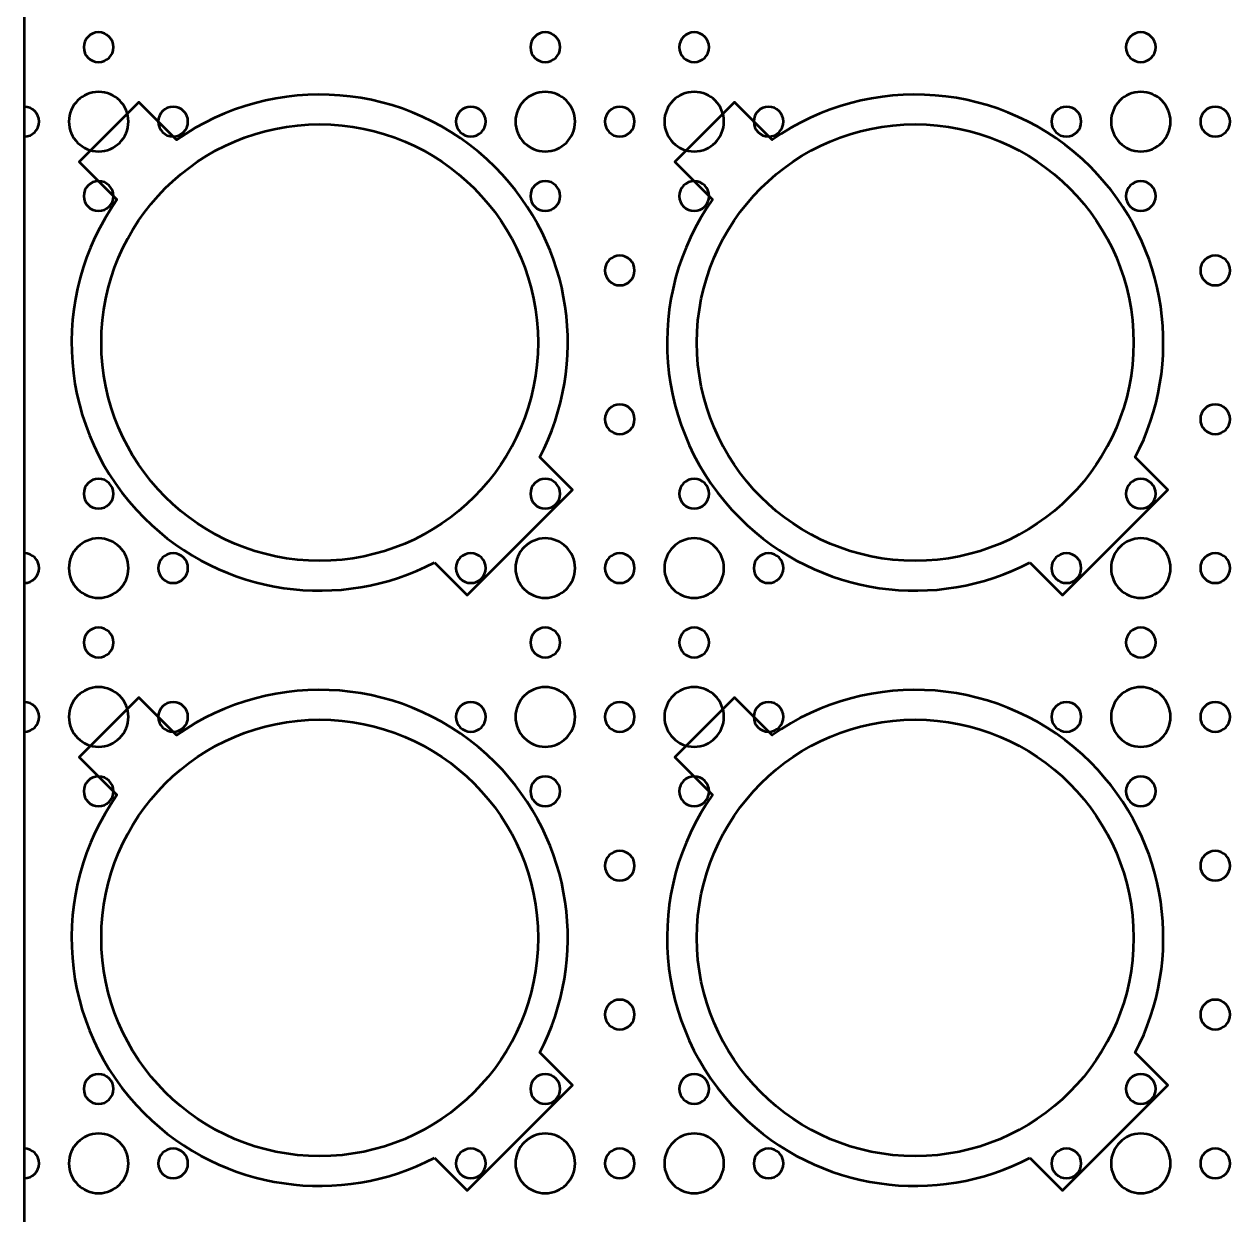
# Model space of a CAD drawing. Header units: centimetres. Extents: x -25 to 25, y -21 to 21.
# Drawn here: x -25 to -12.8, y -2.77 to 9.23 of the extents above; entities that cross this region are included whole.
import ezdxf

# ---------------------------------------------------------------- set-up
doc = ezdxf.new("R2010")
doc.units = ezdxf.units.CM
doc.header["$MEASUREMENT"] = 0
doc.layers.add('Layer 1', color=7, linetype='Continuous')

msp = doc.modelspace()

# ---------------------------------------------------------------- linework, layer by layer
at = {"layer": 'Layer 1', "lineweight": 53}
msp.add_lwpolyline([(-25, -21), (25, -21), (25, 21), (-25, 21), (-25, -21)], close=True, dxfattribs=at)
for centre in [(-22.02284, 6.02285), (-16.02284, 6.02285), (-22.02284, 0.02285), (-16.02284, 0.02285)]:
    msp.add_ellipse(centre, major_axis=(0, 2.2), ratio=1, dxfattribs=at)
for points, knots in [([(-24.4, 9.00002), (-24.4, 9.08286), (-24.33284, 9.15002), (-24.25, 9.15002), (-24.25, 9.15002), (-24.16716, 9.15002), (-24.1, 9.08286), (-24.1, 9.00002), (-24.1, 9.00002), (-24.1, 8.91718), (-24.16716, 8.85002), (-24.25, 8.85002), (-24.25, 8.85002), (-24.33284, 8.85002), (-24.4, 8.91718), (-24.4, 9.00002)], [0, 0, 0, 0, 0.2, 0.2, 0.2, 0.2, 0.4, 0.4, 0.4, 0.4, 0.6, 0.6, 0.6, 0.6, 1, 1, 1, 1]), ([(-19.9, 9.00002), (-19.9, 9.08286), (-19.83284, 9.15002), (-19.75, 9.15002), (-19.75, 9.15002), (-19.66716, 9.15002), (-19.6, 9.08286), (-19.6, 9.00002), (-19.6, 9.00002), (-19.6, 8.91718), (-19.66716, 8.85002), (-19.75, 8.85002), (-19.75, 8.85002), (-19.83284, 8.85002), (-19.9, 8.91718), (-19.9, 9.00002)], [0, 0, 0, 0, 0.2, 0.2, 0.2, 0.2, 0.4, 0.4, 0.4, 0.4, 0.6, 0.6, 0.6, 0.6, 1, 1, 1, 1]), ([(-18.4, 9.00002), (-18.4, 9.08286), (-18.33284, 9.15002), (-18.25, 9.15002), (-18.25, 9.15002), (-18.16716, 9.15002), (-18.1, 9.08286), (-18.1, 9.00002), (-18.1, 9.00002), (-18.1, 8.91718), (-18.16716, 8.85002), (-18.25, 8.85002), (-18.25, 8.85002), (-18.33284, 8.85002), (-18.4, 8.91718), (-18.4, 9.00002)], [0, 0, 0, 0, 0.2, 0.2, 0.2, 0.2, 0.4, 0.4, 0.4, 0.4, 0.6, 0.6, 0.6, 0.6, 1, 1, 1, 1]), ([(-13.9, 9.00002), (-13.9, 9.08286), (-13.83284, 9.15002), (-13.75, 9.15002), (-13.75, 9.15002), (-13.66716, 9.15002), (-13.6, 9.08286), (-13.6, 9.00002), (-13.6, 9.00002), (-13.6, 8.91718), (-13.66716, 8.85002), (-13.75, 8.85002), (-13.75, 8.85002), (-13.83284, 8.85002), (-13.9, 8.91718), (-13.9, 9.00002)], [0, 0, 0, 0, 0.2, 0.2, 0.2, 0.2, 0.4, 0.4, 0.4, 0.4, 0.6, 0.6, 0.6, 0.6, 1, 1, 1, 1]), ([(-24.25, 8.55002), (-24.08431, 8.55002), (-23.95, 8.41571), (-23.95, 8.25002), (-23.95, 8.25002), (-23.95, 8.08433), (-24.08431, 7.95002), (-24.25, 7.95002), (-24.25, 7.95002), (-24.41569, 7.95002), (-24.55, 8.08433), (-24.55, 8.25002), (-24.55, 8.25002), (-24.55, 8.41571), (-24.41569, 8.55002), (-24.25, 8.55002)], [0, 0, 0, 0, 0.2, 0.2, 0.2, 0.2, 0.4, 0.4, 0.4, 0.4, 0.6, 0.6, 0.6, 0.6, 1, 1, 1, 1]), ([(-19.75, 8.55002), (-19.58431, 8.55002), (-19.45, 8.41571), (-19.45, 8.25002), (-19.45, 8.25002), (-19.45, 8.08433), (-19.58431, 7.95002), (-19.75, 7.95002), (-19.75, 7.95002), (-19.91569, 7.95002), (-20.05, 8.08433), (-20.05, 8.25002), (-20.05, 8.25002), (-20.05, 8.41571), (-19.91569, 8.55002), (-19.75, 8.55002)], [0, 0, 0, 0, 0.2, 0.2, 0.2, 0.2, 0.4, 0.4, 0.4, 0.4, 0.6, 0.6, 0.6, 0.6, 1, 1, 1, 1]), ([(-18.25, 8.55002), (-18.08431, 8.55002), (-17.95, 8.41571), (-17.95, 8.25002), (-17.95, 8.25002), (-17.95, 8.08433), (-18.08431, 7.95002), (-18.25, 7.95002), (-18.25, 7.95002), (-18.41569, 7.95002), (-18.55, 8.08433), (-18.55, 8.25002), (-18.55, 8.25002), (-18.55, 8.41571), (-18.41569, 8.55002), (-18.25, 8.55002)], [0, 0, 0, 0, 0.2, 0.2, 0.2, 0.2, 0.4, 0.4, 0.4, 0.4, 0.6, 0.6, 0.6, 0.6, 1, 1, 1, 1]), ([(-13.75, 8.55002), (-13.58431, 8.55002), (-13.45, 8.41571), (-13.45, 8.25002), (-13.45, 8.25002), (-13.45, 8.08433), (-13.58431, 7.95002), (-13.75, 7.95002), (-13.75, 7.95002), (-13.91569, 7.95002), (-14.05, 8.08433), (-14.05, 8.25002), (-14.05, 8.25002), (-14.05, 8.41571), (-13.91569, 8.55002), (-13.75, 8.55002)], [0, 0, 0, 0, 0.2, 0.2, 0.2, 0.2, 0.4, 0.4, 0.4, 0.4, 0.6, 0.6, 0.6, 0.6, 1, 1, 1, 1]), ([(-25, 8.40002), (-24.91716, 8.40002), (-24.85, 8.33286), (-24.85, 8.25002), (-24.85, 8.25002), (-24.85, 8.16718), (-24.91716, 8.10002), (-25, 8.10002), (-25, 8.10002), (-25, 8.10002), (-25, 8.40002), (-25, 8.40002)], [0, 0, 0, 0, 0.25, 0.25, 0.25, 0.25, 0.5, 0.5, 0.5, 0.5, 1, 1, 1, 1]), ([(-23.5, 8.40002), (-23.41716, 8.40002), (-23.35, 8.33286), (-23.35, 8.25002), (-23.35, 8.25002), (-23.35, 8.16718), (-23.41716, 8.10002), (-23.5, 8.10002), (-23.5, 8.10002), (-23.58284, 8.10002), (-23.65, 8.16718), (-23.65, 8.25002), (-23.65, 8.25002), (-23.65, 8.33286), (-23.58284, 8.40002), (-23.5, 8.40002)], [0, 0, 0, 0, 0.2, 0.2, 0.2, 0.2, 0.4, 0.4, 0.4, 0.4, 0.6, 0.6, 0.6, 0.6, 1, 1, 1, 1]), ([(-20.5, 8.40002), (-20.41716, 8.40002), (-20.35, 8.33286), (-20.35, 8.25002), (-20.35, 8.25002), (-20.35, 8.16718), (-20.41716, 8.10002), (-20.5, 8.10002), (-20.5, 8.10002), (-20.58284, 8.10002), (-20.65, 8.16718), (-20.65, 8.25002), (-20.65, 8.25002), (-20.65, 8.33286), (-20.58284, 8.40002), (-20.5, 8.40002)], [0, 0, 0, 0, 0.2, 0.2, 0.2, 0.2, 0.4, 0.4, 0.4, 0.4, 0.6, 0.6, 0.6, 0.6, 1, 1, 1, 1]), ([(-19, 8.40002), (-18.91716, 8.40002), (-18.85, 8.33286), (-18.85, 8.25002), (-18.85, 8.25002), (-18.85, 8.16718), (-18.91716, 8.10002), (-19, 8.10002), (-19, 8.10002), (-19.08284, 8.10002), (-19.15, 8.16718), (-19.15, 8.25002), (-19.15, 8.25002), (-19.15, 8.33286), (-19.08284, 8.40002), (-19, 8.40002)], [0, 0, 0, 0, 0.2, 0.2, 0.2, 0.2, 0.4, 0.4, 0.4, 0.4, 0.6, 0.6, 0.6, 0.6, 1, 1, 1, 1]), ([(-17.5, 8.40002), (-17.41716, 8.40002), (-17.35, 8.33286), (-17.35, 8.25002), (-17.35, 8.25002), (-17.35, 8.16718), (-17.41716, 8.10002), (-17.5, 8.10002), (-17.5, 8.10002), (-17.58284, 8.10002), (-17.65, 8.16718), (-17.65, 8.25002), (-17.65, 8.25002), (-17.65, 8.33286), (-17.58284, 8.40002), (-17.5, 8.40002)], [0, 0, 0, 0, 0.2, 0.2, 0.2, 0.2, 0.4, 0.4, 0.4, 0.4, 0.6, 0.6, 0.6, 0.6, 1, 1, 1, 1]), ([(-14.5, 8.40002), (-14.41716, 8.40002), (-14.35, 8.33286), (-14.35, 8.25002), (-14.35, 8.25002), (-14.35, 8.16718), (-14.41716, 8.10002), (-14.5, 8.10002), (-14.5, 8.10002), (-14.58284, 8.10002), (-14.65, 8.16718), (-14.65, 8.25002), (-14.65, 8.25002), (-14.65, 8.33286), (-14.58284, 8.40002), (-14.5, 8.40002)], [0, 0, 0, 0, 0.2, 0.2, 0.2, 0.2, 0.4, 0.4, 0.4, 0.4, 0.6, 0.6, 0.6, 0.6, 1, 1, 1, 1]), ([(-13, 8.40002), (-12.91716, 8.40002), (-12.85, 8.33286), (-12.85, 8.25002), (-12.85, 8.25002), (-12.85, 8.16718), (-12.91716, 8.10002), (-13, 8.10002), (-13, 8.10002), (-13.08284, 8.10002), (-13.15, 8.16718), (-13.15, 8.25002), (-13.15, 8.25002), (-13.15, 8.33286), (-13.08284, 8.40002), (-13, 8.40002)], [0, 0, 0, 0, 0.2, 0.2, 0.2, 0.2, 0.4, 0.4, 0.4, 0.4, 0.6, 0.6, 0.6, 0.6, 1, 1, 1, 1]), ([(-24.4, 7.50002), (-24.4, 7.58286), (-24.33284, 7.65002), (-24.25, 7.65002), (-24.25, 7.65002), (-24.16716, 7.65002), (-24.1, 7.58286), (-24.1, 7.50002), (-24.1, 7.50002), (-24.1, 7.41718), (-24.16716, 7.35002), (-24.25, 7.35002), (-24.25, 7.35002), (-24.33284, 7.35002), (-24.4, 7.41718), (-24.4, 7.50002)], [0, 0, 0, 0, 0.2, 0.2, 0.2, 0.2, 0.4, 0.4, 0.4, 0.4, 0.6, 0.6, 0.6, 0.6, 1, 1, 1, 1]), ([(-19.9, 7.50002), (-19.9, 7.58286), (-19.83284, 7.65002), (-19.75, 7.65002), (-19.75, 7.65002), (-19.66716, 7.65002), (-19.6, 7.58286), (-19.6, 7.50002), (-19.6, 7.50002), (-19.6, 7.41718), (-19.66716, 7.35002), (-19.75, 7.35002), (-19.75, 7.35002), (-19.83284, 7.35002), (-19.9, 7.41718), (-19.9, 7.50002)], [0, 0, 0, 0, 0.2, 0.2, 0.2, 0.2, 0.4, 0.4, 0.4, 0.4, 0.6, 0.6, 0.6, 0.6, 1, 1, 1, 1]), ([(-18.4, 7.50002), (-18.4, 7.58286), (-18.33284, 7.65002), (-18.25, 7.65002), (-18.25, 7.65002), (-18.16716, 7.65002), (-18.1, 7.58286), (-18.1, 7.50002), (-18.1, 7.50002), (-18.1, 7.41718), (-18.16716, 7.35002), (-18.25, 7.35002), (-18.25, 7.35002), (-18.33284, 7.35002), (-18.4, 7.41718), (-18.4, 7.50002)], [0, 0, 0, 0, 0.2, 0.2, 0.2, 0.2, 0.4, 0.4, 0.4, 0.4, 0.6, 0.6, 0.6, 0.6, 1, 1, 1, 1]), ([(-13.9, 7.50002), (-13.9, 7.58286), (-13.83284, 7.65002), (-13.75, 7.65002), (-13.75, 7.65002), (-13.66716, 7.65002), (-13.6, 7.58286), (-13.6, 7.50002), (-13.6, 7.50002), (-13.6, 7.41718), (-13.66716, 7.35002), (-13.75, 7.35002), (-13.75, 7.35002), (-13.83284, 7.35002), (-13.9, 7.41718), (-13.9, 7.50002)], [0, 0, 0, 0, 0.2, 0.2, 0.2, 0.2, 0.4, 0.4, 0.4, 0.4, 0.6, 0.6, 0.6, 0.6, 1, 1, 1, 1]), ([(-19, 6.90002), (-18.91716, 6.90002), (-18.85, 6.83286), (-18.85, 6.75002), (-18.85, 6.75002), (-18.85, 6.66718), (-18.91716, 6.60002), (-19, 6.60002), (-19, 6.60002), (-19.08284, 6.60002), (-19.15, 6.66718), (-19.15, 6.75002), (-19.15, 6.75002), (-19.15, 6.83286), (-19.08284, 6.90002), (-19, 6.90002)], [0, 0, 0, 0, 0.2, 0.2, 0.2, 0.2, 0.4, 0.4, 0.4, 0.4, 0.6, 0.6, 0.6, 0.6, 1, 1, 1, 1]), ([(-13, 6.90002), (-12.91716, 6.90002), (-12.85, 6.83286), (-12.85, 6.75002), (-12.85, 6.75002), (-12.85, 6.66718), (-12.91716, 6.60002), (-13, 6.60002), (-13, 6.60002), (-13.08284, 6.60002), (-13.15, 6.66718), (-13.15, 6.75002), (-13.15, 6.75002), (-13.15, 6.83286), (-13.08284, 6.90002), (-13, 6.90002)], [0, 0, 0, 0, 0.2, 0.2, 0.2, 0.2, 0.4, 0.4, 0.4, 0.4, 0.6, 0.6, 0.6, 0.6, 1, 1, 1, 1]), ([(-19, 5.40002), (-18.91716, 5.40002), (-18.85, 5.33286), (-18.85, 5.25002), (-18.85, 5.25002), (-18.85, 5.16718), (-18.91716, 5.10002), (-19, 5.10002), (-19, 5.10002), (-19.08284, 5.10002), (-19.15, 5.16718), (-19.15, 5.25002), (-19.15, 5.25002), (-19.15, 5.33286), (-19.08284, 5.40002), (-19, 5.40002)], [0, 0, 0, 0, 0.2, 0.2, 0.2, 0.2, 0.4, 0.4, 0.4, 0.4, 0.6, 0.6, 0.6, 0.6, 1, 1, 1, 1]), ([(-13, 5.40002), (-12.91716, 5.40002), (-12.85, 5.33286), (-12.85, 5.25002), (-12.85, 5.25002), (-12.85, 5.16718), (-12.91716, 5.10002), (-13, 5.10002), (-13, 5.10002), (-13.08284, 5.10002), (-13.15, 5.16718), (-13.15, 5.25002), (-13.15, 5.25002), (-13.15, 5.33286), (-13.08284, 5.40002), (-13, 5.40002)], [0, 0, 0, 0, 0.2, 0.2, 0.2, 0.2, 0.4, 0.4, 0.4, 0.4, 0.6, 0.6, 0.6, 0.6, 1, 1, 1, 1]), ([(-24.4, 4.50002), (-24.4, 4.58286), (-24.33284, 4.65002), (-24.25, 4.65002), (-24.25, 4.65002), (-24.16716, 4.65002), (-24.1, 4.58286), (-24.1, 4.50002), (-24.1, 4.50002), (-24.1, 4.41718), (-24.16716, 4.35002), (-24.25, 4.35002), (-24.25, 4.35002), (-24.33284, 4.35002), (-24.4, 4.41718), (-24.4, 4.50002)], [0, 0, 0, 0, 0.2, 0.2, 0.2, 0.2, 0.4, 0.4, 0.4, 0.4, 0.6, 0.6, 0.6, 0.6, 1, 1, 1, 1]), ([(-19.9, 4.50002), (-19.9, 4.58286), (-19.83284, 4.65002), (-19.75, 4.65002), (-19.75, 4.65002), (-19.66716, 4.65002), (-19.6, 4.58286), (-19.6, 4.50002), (-19.6, 4.50002), (-19.6, 4.41718), (-19.66716, 4.35002), (-19.75, 4.35002), (-19.75, 4.35002), (-19.83284, 4.35002), (-19.9, 4.41718), (-19.9, 4.50002)], [0, 0, 0, 0, 0.2, 0.2, 0.2, 0.2, 0.4, 0.4, 0.4, 0.4, 0.6, 0.6, 0.6, 0.6, 1, 1, 1, 1]), ([(-18.4, 4.50002), (-18.4, 4.58286), (-18.33284, 4.65002), (-18.25, 4.65002), (-18.25, 4.65002), (-18.16716, 4.65002), (-18.1, 4.58286), (-18.1, 4.50002), (-18.1, 4.50002), (-18.1, 4.41718), (-18.16716, 4.35002), (-18.25, 4.35002), (-18.25, 4.35002), (-18.33284, 4.35002), (-18.4, 4.41718), (-18.4, 4.50002)], [0, 0, 0, 0, 0.2, 0.2, 0.2, 0.2, 0.4, 0.4, 0.4, 0.4, 0.6, 0.6, 0.6, 0.6, 1, 1, 1, 1]), ([(-13.9, 4.50002), (-13.9, 4.58286), (-13.83284, 4.65002), (-13.75, 4.65002), (-13.75, 4.65002), (-13.66716, 4.65002), (-13.6, 4.58286), (-13.6, 4.50002), (-13.6, 4.50002), (-13.6, 4.41718), (-13.66716, 4.35002), (-13.75, 4.35002), (-13.75, 4.35002), (-13.83284, 4.35002), (-13.9, 4.41718), (-13.9, 4.50002)], [0, 0, 0, 0, 0.2, 0.2, 0.2, 0.2, 0.4, 0.4, 0.4, 0.4, 0.6, 0.6, 0.6, 0.6, 1, 1, 1, 1]), ([(-24.25, 4.05002), (-24.08431, 4.05002), (-23.95, 3.91571), (-23.95, 3.75002), (-23.95, 3.75002), (-23.95, 3.58433), (-24.08431, 3.45002), (-24.25, 3.45002), (-24.25, 3.45002), (-24.41569, 3.45002), (-24.55, 3.58433), (-24.55, 3.75002), (-24.55, 3.75002), (-24.55, 3.91571), (-24.41569, 4.05002), (-24.25, 4.05002)], [0, 0, 0, 0, 0.2, 0.2, 0.2, 0.2, 0.4, 0.4, 0.4, 0.4, 0.6, 0.6, 0.6, 0.6, 1, 1, 1, 1]), ([(-19.75, 4.05002), (-19.58431, 4.05002), (-19.45, 3.91571), (-19.45, 3.75002), (-19.45, 3.75002), (-19.45, 3.58433), (-19.58431, 3.45002), (-19.75, 3.45002), (-19.75, 3.45002), (-19.91569, 3.45002), (-20.05, 3.58433), (-20.05, 3.75002), (-20.05, 3.75002), (-20.05, 3.91571), (-19.91569, 4.05002), (-19.75, 4.05002)], [0, 0, 0, 0, 0.2, 0.2, 0.2, 0.2, 0.4, 0.4, 0.4, 0.4, 0.6, 0.6, 0.6, 0.6, 1, 1, 1, 1]), ([(-18.25, 4.05002), (-18.08431, 4.05002), (-17.95, 3.91571), (-17.95, 3.75002), (-17.95, 3.75002), (-17.95, 3.58433), (-18.08431, 3.45002), (-18.25, 3.45002), (-18.25, 3.45002), (-18.41569, 3.45002), (-18.55, 3.58433), (-18.55, 3.75002), (-18.55, 3.75002), (-18.55, 3.91571), (-18.41569, 4.05002), (-18.25, 4.05002)], [0, 0, 0, 0, 0.2, 0.2, 0.2, 0.2, 0.4, 0.4, 0.4, 0.4, 0.6, 0.6, 0.6, 0.6, 1, 1, 1, 1]), ([(-13.75, 4.05002), (-13.58431, 4.05002), (-13.45, 3.91571), (-13.45, 3.75002), (-13.45, 3.75002), (-13.45, 3.58433), (-13.58431, 3.45002), (-13.75, 3.45002), (-13.75, 3.45002), (-13.91569, 3.45002), (-14.05, 3.58433), (-14.05, 3.75002), (-14.05, 3.75002), (-14.05, 3.91571), (-13.91569, 4.05002), (-13.75, 4.05002)], [0, 0, 0, 0, 0.2, 0.2, 0.2, 0.2, 0.4, 0.4, 0.4, 0.4, 0.6, 0.6, 0.6, 0.6, 1, 1, 1, 1]), ([(-25, 3.90002), (-24.91716, 3.90002), (-24.85, 3.83286), (-24.85, 3.75002), (-24.85, 3.75002), (-24.85, 3.66718), (-24.91716, 3.60002), (-25, 3.60002), (-25, 3.60002), (-25, 3.60002), (-25, 3.90002), (-25, 3.90002)], [0, 0, 0, 0, 0.25, 0.25, 0.25, 0.25, 0.5, 0.5, 0.5, 0.5, 1, 1, 1, 1]), ([(-23.5, 3.90002), (-23.41716, 3.90002), (-23.35, 3.83286), (-23.35, 3.75002), (-23.35, 3.75002), (-23.35, 3.66718), (-23.41716, 3.60002), (-23.5, 3.60002), (-23.5, 3.60002), (-23.58284, 3.60002), (-23.65, 3.66718), (-23.65, 3.75002), (-23.65, 3.75002), (-23.65, 3.83286), (-23.58284, 3.90002), (-23.5, 3.90002)], [0, 0, 0, 0, 0.2, 0.2, 0.2, 0.2, 0.4, 0.4, 0.4, 0.4, 0.6, 0.6, 0.6, 0.6, 1, 1, 1, 1]), ([(-20.5, 3.90002), (-20.41716, 3.90002), (-20.35, 3.83286), (-20.35, 3.75002), (-20.35, 3.75002), (-20.35, 3.66718), (-20.41716, 3.60002), (-20.5, 3.60002), (-20.5, 3.60002), (-20.58284, 3.60002), (-20.65, 3.66718), (-20.65, 3.75002), (-20.65, 3.75002), (-20.65, 3.83286), (-20.58284, 3.90002), (-20.5, 3.90002)], [0, 0, 0, 0, 0.2, 0.2, 0.2, 0.2, 0.4, 0.4, 0.4, 0.4, 0.6, 0.6, 0.6, 0.6, 1, 1, 1, 1]), ([(-19, 3.90002), (-18.91716, 3.90002), (-18.85, 3.83286), (-18.85, 3.75002), (-18.85, 3.75002), (-18.85, 3.66718), (-18.91716, 3.60002), (-19, 3.60002), (-19, 3.60002), (-19.08284, 3.60002), (-19.15, 3.66718), (-19.15, 3.75002), (-19.15, 3.75002), (-19.15, 3.83286), (-19.08284, 3.90002), (-19, 3.90002)], [0, 0, 0, 0, 0.2, 0.2, 0.2, 0.2, 0.4, 0.4, 0.4, 0.4, 0.6, 0.6, 0.6, 0.6, 1, 1, 1, 1]), ([(-17.5, 3.90002), (-17.41716, 3.90002), (-17.35, 3.83286), (-17.35, 3.75002), (-17.35, 3.75002), (-17.35, 3.66718), (-17.41716, 3.60002), (-17.5, 3.60002), (-17.5, 3.60002), (-17.58284, 3.60002), (-17.65, 3.66718), (-17.65, 3.75002), (-17.65, 3.75002), (-17.65, 3.83286), (-17.58284, 3.90002), (-17.5, 3.90002)], [0, 0, 0, 0, 0.2, 0.2, 0.2, 0.2, 0.4, 0.4, 0.4, 0.4, 0.6, 0.6, 0.6, 0.6, 1, 1, 1, 1]), ([(-14.5, 3.90002), (-14.41716, 3.90002), (-14.35, 3.83286), (-14.35, 3.75002), (-14.35, 3.75002), (-14.35, 3.66718), (-14.41716, 3.60002), (-14.5, 3.60002), (-14.5, 3.60002), (-14.58284, 3.60002), (-14.65, 3.66718), (-14.65, 3.75002), (-14.65, 3.75002), (-14.65, 3.83286), (-14.58284, 3.90002), (-14.5, 3.90002)], [0, 0, 0, 0, 0.2, 0.2, 0.2, 0.2, 0.4, 0.4, 0.4, 0.4, 0.6, 0.6, 0.6, 0.6, 1, 1, 1, 1]), ([(-13, 3.90002), (-12.91716, 3.90002), (-12.85, 3.83286), (-12.85, 3.75002), (-12.85, 3.75002), (-12.85, 3.66718), (-12.91716, 3.60002), (-13, 3.60002), (-13, 3.60002), (-13.08284, 3.60002), (-13.15, 3.66718), (-13.15, 3.75002), (-13.15, 3.75002), (-13.15, 3.83286), (-13.08284, 3.90002), (-13, 3.90002)], [0, 0, 0, 0, 0.2, 0.2, 0.2, 0.2, 0.4, 0.4, 0.4, 0.4, 0.6, 0.6, 0.6, 0.6, 1, 1, 1, 1]), ([(-24.4, 3.00002), (-24.4, 3.08286), (-24.33284, 3.15002), (-24.25, 3.15002), (-24.25, 3.15002), (-24.16716, 3.15002), (-24.1, 3.08286), (-24.1, 3.00002), (-24.1, 3.00002), (-24.1, 2.91718), (-24.16716, 2.85002), (-24.25, 2.85002), (-24.25, 2.85002), (-24.33284, 2.85002), (-24.4, 2.91718), (-24.4, 3.00002)], [0, 0, 0, 0, 0.2, 0.2, 0.2, 0.2, 0.4, 0.4, 0.4, 0.4, 0.6, 0.6, 0.6, 0.6, 1, 1, 1, 1]), ([(-19.9, 3.00002), (-19.9, 3.08286), (-19.83284, 3.15002), (-19.75, 3.15002), (-19.75, 3.15002), (-19.66716, 3.15002), (-19.6, 3.08286), (-19.6, 3.00002), (-19.6, 3.00002), (-19.6, 2.91718), (-19.66716, 2.85002), (-19.75, 2.85002), (-19.75, 2.85002), (-19.83284, 2.85002), (-19.9, 2.91718), (-19.9, 3.00002)], [0, 0, 0, 0, 0.2, 0.2, 0.2, 0.2, 0.4, 0.4, 0.4, 0.4, 0.6, 0.6, 0.6, 0.6, 1, 1, 1, 1]), ([(-18.4, 3.00002), (-18.4, 3.08286), (-18.33284, 3.15002), (-18.25, 3.15002), (-18.25, 3.15002), (-18.16716, 3.15002), (-18.1, 3.08286), (-18.1, 3.00002), (-18.1, 3.00002), (-18.1, 2.91718), (-18.16716, 2.85002), (-18.25, 2.85002), (-18.25, 2.85002), (-18.33284, 2.85002), (-18.4, 2.91718), (-18.4, 3.00002)], [0, 0, 0, 0, 0.2, 0.2, 0.2, 0.2, 0.4, 0.4, 0.4, 0.4, 0.6, 0.6, 0.6, 0.6, 1, 1, 1, 1]), ([(-13.9, 3.00002), (-13.9, 3.08286), (-13.83284, 3.15002), (-13.75, 3.15002), (-13.75, 3.15002), (-13.66716, 3.15002), (-13.6, 3.08286), (-13.6, 3.00002), (-13.6, 3.00002), (-13.6, 2.91718), (-13.66716, 2.85002), (-13.75, 2.85002), (-13.75, 2.85002), (-13.83284, 2.85002), (-13.9, 2.91718), (-13.9, 3.00002)], [0, 0, 0, 0, 0.2, 0.2, 0.2, 0.2, 0.4, 0.4, 0.4, 0.4, 0.6, 0.6, 0.6, 0.6, 1, 1, 1, 1]), ([(-24.25, 2.55002), (-24.08431, 2.55002), (-23.95, 2.41571), (-23.95, 2.25002), (-23.95, 2.25002), (-23.95, 2.08433), (-24.08431, 1.95002), (-24.25, 1.95002), (-24.25, 1.95002), (-24.41569, 1.95002), (-24.55, 2.08433), (-24.55, 2.25002), (-24.55, 2.25002), (-24.55, 2.41571), (-24.41569, 2.55002), (-24.25, 2.55002)], [0, 0, 0, 0, 0.2, 0.2, 0.2, 0.2, 0.4, 0.4, 0.4, 0.4, 0.6, 0.6, 0.6, 0.6, 1, 1, 1, 1]), ([(-19.75, 2.55002), (-19.58431, 2.55002), (-19.45, 2.41571), (-19.45, 2.25002), (-19.45, 2.25002), (-19.45, 2.08433), (-19.58431, 1.95002), (-19.75, 1.95002), (-19.75, 1.95002), (-19.91569, 1.95002), (-20.05, 2.08433), (-20.05, 2.25002), (-20.05, 2.25002), (-20.05, 2.41571), (-19.91569, 2.55002), (-19.75, 2.55002)], [0, 0, 0, 0, 0.2, 0.2, 0.2, 0.2, 0.4, 0.4, 0.4, 0.4, 0.6, 0.6, 0.6, 0.6, 1, 1, 1, 1]), ([(-18.25, 2.55002), (-18.08431, 2.55002), (-17.95, 2.41571), (-17.95, 2.25002), (-17.95, 2.25002), (-17.95, 2.08433), (-18.08431, 1.95002), (-18.25, 1.95002), (-18.25, 1.95002), (-18.41569, 1.95002), (-18.55, 2.08433), (-18.55, 2.25002), (-18.55, 2.25002), (-18.55, 2.41571), (-18.41569, 2.55002), (-18.25, 2.55002)], [0, 0, 0, 0, 0.2, 0.2, 0.2, 0.2, 0.4, 0.4, 0.4, 0.4, 0.6, 0.6, 0.6, 0.6, 1, 1, 1, 1]), ([(-13.75, 2.55002), (-13.58431, 2.55002), (-13.45, 2.41571), (-13.45, 2.25002), (-13.45, 2.25002), (-13.45, 2.08433), (-13.58431, 1.95002), (-13.75, 1.95002), (-13.75, 1.95002), (-13.91569, 1.95002), (-14.05, 2.08433), (-14.05, 2.25002), (-14.05, 2.25002), (-14.05, 2.41571), (-13.91569, 2.55002), (-13.75, 2.55002)], [0, 0, 0, 0, 0.2, 0.2, 0.2, 0.2, 0.4, 0.4, 0.4, 0.4, 0.6, 0.6, 0.6, 0.6, 1, 1, 1, 1]), ([(-25, 2.40002), (-24.91716, 2.40002), (-24.85, 2.33286), (-24.85, 2.25002), (-24.85, 2.25002), (-24.85, 2.16718), (-24.91716, 2.10002), (-25, 2.10002), (-25, 2.10002), (-25, 2.10002), (-25, 2.40002), (-25, 2.40002)], [0, 0, 0, 0, 0.25, 0.25, 0.25, 0.25, 0.5, 0.5, 0.5, 0.5, 1, 1, 1, 1]), ([(-23.5, 2.40002), (-23.41716, 2.40002), (-23.35, 2.33286), (-23.35, 2.25002), (-23.35, 2.25002), (-23.35, 2.16718), (-23.41716, 2.10002), (-23.5, 2.10002), (-23.5, 2.10002), (-23.58284, 2.10002), (-23.65, 2.16718), (-23.65, 2.25002), (-23.65, 2.25002), (-23.65, 2.33286), (-23.58284, 2.40002), (-23.5, 2.40002)], [0, 0, 0, 0, 0.2, 0.2, 0.2, 0.2, 0.4, 0.4, 0.4, 0.4, 0.6, 0.6, 0.6, 0.6, 1, 1, 1, 1]), ([(-20.5, 2.40002), (-20.41716, 2.40002), (-20.35, 2.33286), (-20.35, 2.25002), (-20.35, 2.25002), (-20.35, 2.16718), (-20.41716, 2.10002), (-20.5, 2.10002), (-20.5, 2.10002), (-20.58284, 2.10002), (-20.65, 2.16718), (-20.65, 2.25002), (-20.65, 2.25002), (-20.65, 2.33286), (-20.58284, 2.40002), (-20.5, 2.40002)], [0, 0, 0, 0, 0.2, 0.2, 0.2, 0.2, 0.4, 0.4, 0.4, 0.4, 0.6, 0.6, 0.6, 0.6, 1, 1, 1, 1]), ([(-19, 2.40002), (-18.91716, 2.40002), (-18.85, 2.33286), (-18.85, 2.25002), (-18.85, 2.25002), (-18.85, 2.16718), (-18.91716, 2.10002), (-19, 2.10002), (-19, 2.10002), (-19.08284, 2.10002), (-19.15, 2.16718), (-19.15, 2.25002), (-19.15, 2.25002), (-19.15, 2.33286), (-19.08284, 2.40002), (-19, 2.40002)], [0, 0, 0, 0, 0.2, 0.2, 0.2, 0.2, 0.4, 0.4, 0.4, 0.4, 0.6, 0.6, 0.6, 0.6, 1, 1, 1, 1]), ([(-17.5, 2.40002), (-17.41716, 2.40002), (-17.35, 2.33286), (-17.35, 2.25002), (-17.35, 2.25002), (-17.35, 2.16718), (-17.41716, 2.10002), (-17.5, 2.10002), (-17.5, 2.10002), (-17.58284, 2.10002), (-17.65, 2.16718), (-17.65, 2.25002), (-17.65, 2.25002), (-17.65, 2.33286), (-17.58284, 2.40002), (-17.5, 2.40002)], [0, 0, 0, 0, 0.2, 0.2, 0.2, 0.2, 0.4, 0.4, 0.4, 0.4, 0.6, 0.6, 0.6, 0.6, 1, 1, 1, 1]), ([(-14.5, 2.40002), (-14.41716, 2.40002), (-14.35, 2.33286), (-14.35, 2.25002), (-14.35, 2.25002), (-14.35, 2.16718), (-14.41716, 2.10002), (-14.5, 2.10002), (-14.5, 2.10002), (-14.58284, 2.10002), (-14.65, 2.16718), (-14.65, 2.25002), (-14.65, 2.25002), (-14.65, 2.33286), (-14.58284, 2.40002), (-14.5, 2.40002)], [0, 0, 0, 0, 0.2, 0.2, 0.2, 0.2, 0.4, 0.4, 0.4, 0.4, 0.6, 0.6, 0.6, 0.6, 1, 1, 1, 1]), ([(-13, 2.40002), (-12.91716, 2.40002), (-12.85, 2.33286), (-12.85, 2.25002), (-12.85, 2.25002), (-12.85, 2.16718), (-12.91716, 2.10002), (-13, 2.10002), (-13, 2.10002), (-13.08284, 2.10002), (-13.15, 2.16718), (-13.15, 2.25002), (-13.15, 2.25002), (-13.15, 2.33286), (-13.08284, 2.40002), (-13, 2.40002)], [0, 0, 0, 0, 0.2, 0.2, 0.2, 0.2, 0.4, 0.4, 0.4, 0.4, 0.6, 0.6, 0.6, 0.6, 1, 1, 1, 1]), ([(-24.4, 1.50002), (-24.4, 1.58286), (-24.33284, 1.65002), (-24.25, 1.65002), (-24.25, 1.65002), (-24.16716, 1.65002), (-24.1, 1.58286), (-24.1, 1.50002), (-24.1, 1.50002), (-24.1, 1.41718), (-24.16716, 1.35002), (-24.25, 1.35002), (-24.25, 1.35002), (-24.33284, 1.35002), (-24.4, 1.41718), (-24.4, 1.50002)], [0, 0, 0, 0, 0.2, 0.2, 0.2, 0.2, 0.4, 0.4, 0.4, 0.4, 0.6, 0.6, 0.6, 0.6, 1, 1, 1, 1]), ([(-19.9, 1.50002), (-19.9, 1.58286), (-19.83284, 1.65002), (-19.75, 1.65002), (-19.75, 1.65002), (-19.66716, 1.65002), (-19.6, 1.58286), (-19.6, 1.50002), (-19.6, 1.50002), (-19.6, 1.41718), (-19.66716, 1.35002), (-19.75, 1.35002), (-19.75, 1.35002), (-19.83284, 1.35002), (-19.9, 1.41718), (-19.9, 1.50002)], [0, 0, 0, 0, 0.2, 0.2, 0.2, 0.2, 0.4, 0.4, 0.4, 0.4, 0.6, 0.6, 0.6, 0.6, 1, 1, 1, 1]), ([(-18.4, 1.50002), (-18.4, 1.58286), (-18.33284, 1.65002), (-18.25, 1.65002), (-18.25, 1.65002), (-18.16716, 1.65002), (-18.1, 1.58286), (-18.1, 1.50002), (-18.1, 1.50002), (-18.1, 1.41718), (-18.16716, 1.35002), (-18.25, 1.35002), (-18.25, 1.35002), (-18.33284, 1.35002), (-18.4, 1.41718), (-18.4, 1.50002)], [0, 0, 0, 0, 0.2, 0.2, 0.2, 0.2, 0.4, 0.4, 0.4, 0.4, 0.6, 0.6, 0.6, 0.6, 1, 1, 1, 1]), ([(-13.9, 1.50002), (-13.9, 1.58286), (-13.83284, 1.65002), (-13.75, 1.65002), (-13.75, 1.65002), (-13.66716, 1.65002), (-13.6, 1.58286), (-13.6, 1.50002), (-13.6, 1.50002), (-13.6, 1.41718), (-13.66716, 1.35002), (-13.75, 1.35002), (-13.75, 1.35002), (-13.83284, 1.35002), (-13.9, 1.41718), (-13.9, 1.50002)], [0, 0, 0, 0, 0.2, 0.2, 0.2, 0.2, 0.4, 0.4, 0.4, 0.4, 0.6, 0.6, 0.6, 0.6, 1, 1, 1, 1]), ([(-19, 0.90002), (-18.91716, 0.90002), (-18.85, 0.83286), (-18.85, 0.75002), (-18.85, 0.75002), (-18.85, 0.66718), (-18.91716, 0.60002), (-19, 0.60002), (-19, 0.60002), (-19.08284, 0.60002), (-19.15, 0.66718), (-19.15, 0.75002), (-19.15, 0.75002), (-19.15, 0.83286), (-19.08284, 0.90002), (-19, 0.90002)], [0, 0, 0, 0, 0.2, 0.2, 0.2, 0.2, 0.4, 0.4, 0.4, 0.4, 0.6, 0.6, 0.6, 0.6, 1, 1, 1, 1]), ([(-13, 0.90002), (-12.91716, 0.90002), (-12.85, 0.83286), (-12.85, 0.75002), (-12.85, 0.75002), (-12.85, 0.66718), (-12.91716, 0.60002), (-13, 0.60002), (-13, 0.60002), (-13.08284, 0.60002), (-13.15, 0.66718), (-13.15, 0.75002), (-13.15, 0.75002), (-13.15, 0.83286), (-13.08284, 0.90002), (-13, 0.90002)], [0, 0, 0, 0, 0.2, 0.2, 0.2, 0.2, 0.4, 0.4, 0.4, 0.4, 0.6, 0.6, 0.6, 0.6, 1, 1, 1, 1]), ([(-19, -0.59998), (-18.91716, -0.59998), (-18.85, -0.66714), (-18.85, -0.74998), (-18.85, -0.74998), (-18.85, -0.83282), (-18.91716, -0.89998), (-19, -0.89998), (-19, -0.89998), (-19.08284, -0.89998), (-19.15, -0.83282), (-19.15, -0.74998), (-19.15, -0.74998), (-19.15, -0.66714), (-19.08284, -0.59998), (-19, -0.59998)], [0, 0, 0, 0, 0.2, 0.2, 0.2, 0.2, 0.4, 0.4, 0.4, 0.4, 0.6, 0.6, 0.6, 0.6, 1, 1, 1, 1]), ([(-13, -0.59998), (-12.91716, -0.59998), (-12.85, -0.66714), (-12.85, -0.74998), (-12.85, -0.74998), (-12.85, -0.83282), (-12.91716, -0.89998), (-13, -0.89998), (-13, -0.89998), (-13.08284, -0.89998), (-13.15, -0.83282), (-13.15, -0.74998), (-13.15, -0.74998), (-13.15, -0.66714), (-13.08284, -0.59998), (-13, -0.59998)], [0, 0, 0, 0, 0.2, 0.2, 0.2, 0.2, 0.4, 0.4, 0.4, 0.4, 0.6, 0.6, 0.6, 0.6, 1, 1, 1, 1]), ([(-24.4, -1.49998), (-24.4, -1.41714), (-24.33284, -1.34998), (-24.25, -1.34998), (-24.25, -1.34998), (-24.16716, -1.34998), (-24.1, -1.41714), (-24.1, -1.49998), (-24.1, -1.49998), (-24.1, -1.58282), (-24.16716, -1.64998), (-24.25, -1.64998), (-24.25, -1.64998), (-24.33284, -1.64998), (-24.4, -1.58282), (-24.4, -1.49998)], [0, 0, 0, 0, 0.2, 0.2, 0.2, 0.2, 0.4, 0.4, 0.4, 0.4, 0.6, 0.6, 0.6, 0.6, 1, 1, 1, 1]), ([(-19.9, -1.49998), (-19.9, -1.41714), (-19.83284, -1.34998), (-19.75, -1.34998), (-19.75, -1.34998), (-19.66716, -1.34998), (-19.6, -1.41714), (-19.6, -1.49998), (-19.6, -1.49998), (-19.6, -1.58282), (-19.66716, -1.64998), (-19.75, -1.64998), (-19.75, -1.64998), (-19.83284, -1.64998), (-19.9, -1.58282), (-19.9, -1.49998)], [0, 0, 0, 0, 0.2, 0.2, 0.2, 0.2, 0.4, 0.4, 0.4, 0.4, 0.6, 0.6, 0.6, 0.6, 1, 1, 1, 1]), ([(-18.4, -1.49998), (-18.4, -1.41714), (-18.33284, -1.34998), (-18.25, -1.34998), (-18.25, -1.34998), (-18.16716, -1.34998), (-18.1, -1.41714), (-18.1, -1.49998), (-18.1, -1.49998), (-18.1, -1.58282), (-18.16716, -1.64998), (-18.25, -1.64998), (-18.25, -1.64998), (-18.33284, -1.64998), (-18.4, -1.58282), (-18.4, -1.49998)], [0, 0, 0, 0, 0.2, 0.2, 0.2, 0.2, 0.4, 0.4, 0.4, 0.4, 0.6, 0.6, 0.6, 0.6, 1, 1, 1, 1]), ([(-13.9, -1.49998), (-13.9, -1.41714), (-13.83284, -1.34998), (-13.75, -1.34998), (-13.75, -1.34998), (-13.66716, -1.34998), (-13.6, -1.41714), (-13.6, -1.49998), (-13.6, -1.49998), (-13.6, -1.58282), (-13.66716, -1.64998), (-13.75, -1.64998), (-13.75, -1.64998), (-13.83284, -1.64998), (-13.9, -1.58282), (-13.9, -1.49998)], [0, 0, 0, 0, 0.2, 0.2, 0.2, 0.2, 0.4, 0.4, 0.4, 0.4, 0.6, 0.6, 0.6, 0.6, 1, 1, 1, 1]), ([(-24.25, -1.94998), (-24.08431, -1.94998), (-23.95, -2.08429), (-23.95, -2.24998), (-23.95, -2.24998), (-23.95, -2.41567), (-24.08431, -2.54998), (-24.25, -2.54998), (-24.25, -2.54998), (-24.41569, -2.54998), (-24.55, -2.41567), (-24.55, -2.24998), (-24.55, -2.24998), (-24.55, -2.08429), (-24.41569, -1.94998), (-24.25, -1.94998)], [0, 0, 0, 0, 0.2, 0.2, 0.2, 0.2, 0.4, 0.4, 0.4, 0.4, 0.6, 0.6, 0.6, 0.6, 1, 1, 1, 1]), ([(-19.75, -1.94998), (-19.58431, -1.94998), (-19.45, -2.08429), (-19.45, -2.24998), (-19.45, -2.24998), (-19.45, -2.41567), (-19.58431, -2.54998), (-19.75, -2.54998), (-19.75, -2.54998), (-19.91569, -2.54998), (-20.05, -2.41567), (-20.05, -2.24998), (-20.05, -2.24998), (-20.05, -2.08429), (-19.91569, -1.94998), (-19.75, -1.94998)], [0, 0, 0, 0, 0.2, 0.2, 0.2, 0.2, 0.4, 0.4, 0.4, 0.4, 0.6, 0.6, 0.6, 0.6, 1, 1, 1, 1]), ([(-18.25, -1.94998), (-18.08431, -1.94998), (-17.95, -2.08429), (-17.95, -2.24998), (-17.95, -2.24998), (-17.95, -2.41567), (-18.08431, -2.54998), (-18.25, -2.54998), (-18.25, -2.54998), (-18.41569, -2.54998), (-18.55, -2.41567), (-18.55, -2.24998), (-18.55, -2.24998), (-18.55, -2.08429), (-18.41569, -1.94998), (-18.25, -1.94998)], [0, 0, 0, 0, 0.2, 0.2, 0.2, 0.2, 0.4, 0.4, 0.4, 0.4, 0.6, 0.6, 0.6, 0.6, 1, 1, 1, 1]), ([(-13.75, -1.94998), (-13.58431, -1.94998), (-13.45, -2.08429), (-13.45, -2.24998), (-13.45, -2.24998), (-13.45, -2.41567), (-13.58431, -2.54998), (-13.75, -2.54998), (-13.75, -2.54998), (-13.91569, -2.54998), (-14.05, -2.41567), (-14.05, -2.24998), (-14.05, -2.24998), (-14.05, -2.08429), (-13.91569, -1.94998), (-13.75, -1.94998)], [0, 0, 0, 0, 0.2, 0.2, 0.2, 0.2, 0.4, 0.4, 0.4, 0.4, 0.6, 0.6, 0.6, 0.6, 1, 1, 1, 1]), ([(-25, -2.09998), (-24.91716, -2.09998), (-24.85, -2.16714), (-24.85, -2.24998), (-24.85, -2.24998), (-24.85, -2.33282), (-24.91716, -2.39998), (-25, -2.39998), (-25, -2.39998), (-25, -2.39998), (-25, -2.09998), (-25, -2.09998)], [0, 0, 0, 0, 0.25, 0.25, 0.25, 0.25, 0.5, 0.5, 0.5, 0.5, 1, 1, 1, 1]), ([(-23.5, -2.09998), (-23.41716, -2.09998), (-23.35, -2.16714), (-23.35, -2.24998), (-23.35, -2.24998), (-23.35, -2.33282), (-23.41716, -2.39998), (-23.5, -2.39998), (-23.5, -2.39998), (-23.58284, -2.39998), (-23.65, -2.33282), (-23.65, -2.24998), (-23.65, -2.24998), (-23.65, -2.16714), (-23.58284, -2.09998), (-23.5, -2.09998)], [0, 0, 0, 0, 0.2, 0.2, 0.2, 0.2, 0.4, 0.4, 0.4, 0.4, 0.6, 0.6, 0.6, 0.6, 1, 1, 1, 1]), ([(-20.5, -2.09998), (-20.41716, -2.09998), (-20.35, -2.16714), (-20.35, -2.24998), (-20.35, -2.24998), (-20.35, -2.33282), (-20.41716, -2.39998), (-20.5, -2.39998), (-20.5, -2.39998), (-20.58284, -2.39998), (-20.65, -2.33282), (-20.65, -2.24998), (-20.65, -2.24998), (-20.65, -2.16714), (-20.58284, -2.09998), (-20.5, -2.09998)], [0, 0, 0, 0, 0.2, 0.2, 0.2, 0.2, 0.4, 0.4, 0.4, 0.4, 0.6, 0.6, 0.6, 0.6, 1, 1, 1, 1]), ([(-19, -2.09998), (-18.91716, -2.09998), (-18.85, -2.16714), (-18.85, -2.24998), (-18.85, -2.24998), (-18.85, -2.33282), (-18.91716, -2.39998), (-19, -2.39998), (-19, -2.39998), (-19.08284, -2.39998), (-19.15, -2.33282), (-19.15, -2.24998), (-19.15, -2.24998), (-19.15, -2.16714), (-19.08284, -2.09998), (-19, -2.09998)], [0, 0, 0, 0, 0.2, 0.2, 0.2, 0.2, 0.4, 0.4, 0.4, 0.4, 0.6, 0.6, 0.6, 0.6, 1, 1, 1, 1]), ([(-17.5, -2.09998), (-17.41716, -2.09998), (-17.35, -2.16714), (-17.35, -2.24998), (-17.35, -2.24998), (-17.35, -2.33282), (-17.41716, -2.39998), (-17.5, -2.39998), (-17.5, -2.39998), (-17.58284, -2.39998), (-17.65, -2.33282), (-17.65, -2.24998), (-17.65, -2.24998), (-17.65, -2.16714), (-17.58284, -2.09998), (-17.5, -2.09998)], [0, 0, 0, 0, 0.2, 0.2, 0.2, 0.2, 0.4, 0.4, 0.4, 0.4, 0.6, 0.6, 0.6, 0.6, 1, 1, 1, 1]), ([(-14.5, -2.09998), (-14.41716, -2.09998), (-14.35, -2.16714), (-14.35, -2.24998), (-14.35, -2.24998), (-14.35, -2.33282), (-14.41716, -2.39998), (-14.5, -2.39998), (-14.5, -2.39998), (-14.58284, -2.39998), (-14.65, -2.33282), (-14.65, -2.24998), (-14.65, -2.24998), (-14.65, -2.16714), (-14.58284, -2.09998), (-14.5, -2.09998)], [0, 0, 0, 0, 0.2, 0.2, 0.2, 0.2, 0.4, 0.4, 0.4, 0.4, 0.6, 0.6, 0.6, 0.6, 1, 1, 1, 1]), ([(-13, -2.09998), (-12.91716, -2.09998), (-12.85, -2.16714), (-12.85, -2.24998), (-12.85, -2.24998), (-12.85, -2.33282), (-12.91716, -2.39998), (-13, -2.39998), (-13, -2.39998), (-13.08284, -2.39998), (-13.15, -2.33282), (-13.15, -2.24998), (-13.15, -2.24998), (-13.15, -2.16714), (-13.08284, -2.09998), (-13, -2.09998)], [0, 0, 0, 0, 0.2, 0.2, 0.2, 0.2, 0.4, 0.4, 0.4, 0.4, 0.6, 0.6, 0.6, 0.6, 1, 1, 1, 1])]:
    msp.add_open_spline(points, degree=3, knots=knots, dxfattribs=at)
at = {"layer": 'Layer 1', "color": 5, "lineweight": 53}
for points in [[(-20.86639, 3.80574), (-21.80885, 3.31382), (-22.99907, 3.46354), (-23.7906, 4.25508), (-23.7906, 4.25508), (-24.66446, 5.12894), (-24.75602, 6.48869), (-24.06557, 7.46454), (-24.06557, 7.46454), (-24.06557, 7.46454), (-24.44468, 7.84365), (-24.44468, 7.84365), (-24.44468, 7.84365), (-24.44468, 7.84365), (-23.84364, 8.44469), (-23.84364, 8.44469), (-23.84364, 8.44469), (-23.84364, 8.44469), (-23.46453, 8.06558), (-23.46453, 8.06558), (-23.46453, 8.06558), (-22.48868, 8.75603), (-21.12893, 8.66447), (-20.25507, 7.79061), (-20.25507, 7.79061), (-19.46353, 6.99908), (-19.31381, 5.80886), (-19.80573, 4.8664), (-19.80573, 4.8664), (-19.80573, 4.8664), (-19.47725, 4.53792), (-19.47725, 4.53792), (-19.47725, 4.53792), (-19.47725, 4.53792), (-20.53791, 3.47726), (-20.53791, 3.47726), (-20.53791, 3.47726), (-20.53791, 3.47726), (-20.86639, 3.80574), (-20.86639, 3.80574)], [(-14.86639, 3.80574), (-15.80885, 3.31382), (-16.99907, 3.46354), (-17.7906, 4.25508), (-17.7906, 4.25508), (-18.66446, 5.12894), (-18.75602, 6.48869), (-18.06557, 7.46454), (-18.06557, 7.46454), (-18.06557, 7.46454), (-18.44468, 7.84365), (-18.44468, 7.84365), (-18.44468, 7.84365), (-18.44468, 7.84365), (-17.84364, 8.44469), (-17.84364, 8.44469), (-17.84364, 8.44469), (-17.84364, 8.44469), (-17.46453, 8.06558), (-17.46453, 8.06558), (-17.46453, 8.06558), (-16.48868, 8.75603), (-15.12893, 8.66447), (-14.25507, 7.79061), (-14.25507, 7.79061), (-13.46353, 6.99908), (-13.31381, 5.80886), (-13.80573, 4.8664), (-13.80573, 4.8664), (-13.80573, 4.8664), (-13.47725, 4.53792), (-13.47725, 4.53792), (-13.47725, 4.53792), (-13.47725, 4.53792), (-14.53791, 3.47726), (-14.53791, 3.47726), (-14.53791, 3.47726), (-14.53791, 3.47726), (-14.86639, 3.80574), (-14.86639, 3.80574)], [(-20.86639, -2.19426), (-21.80885, -2.68618), (-22.99907, -2.53646), (-23.7906, -1.74492), (-23.7906, -1.74492), (-24.66446, -0.87106), (-24.75602, 0.48869), (-24.06557, 1.46454), (-24.06557, 1.46454), (-24.06557, 1.46454), (-24.44468, 1.84365), (-24.44468, 1.84365), (-24.44468, 1.84365), (-24.44468, 1.84365), (-23.84364, 2.44469), (-23.84364, 2.44469), (-23.84364, 2.44469), (-23.84364, 2.44469), (-23.46453, 2.06558), (-23.46453, 2.06558), (-23.46453, 2.06558), (-22.48868, 2.75603), (-21.12893, 2.66447), (-20.25507, 1.79061), (-20.25507, 1.79061), (-19.46353, 0.99908), (-19.31381, -0.19114), (-19.80573, -1.1336), (-19.80573, -1.1336), (-19.80573, -1.1336), (-19.47725, -1.46208), (-19.47725, -1.46208), (-19.47725, -1.46208), (-19.47725, -1.46208), (-20.53791, -2.52274), (-20.53791, -2.52274), (-20.53791, -2.52274), (-20.53791, -2.52274), (-20.86639, -2.19426), (-20.86639, -2.19426)], [(-14.86639, -2.19426), (-15.80885, -2.68618), (-16.99907, -2.53646), (-17.7906, -1.74492), (-17.7906, -1.74492), (-18.66446, -0.87106), (-18.75602, 0.48869), (-18.06557, 1.46454), (-18.06557, 1.46454), (-18.06557, 1.46454), (-18.44468, 1.84365), (-18.44468, 1.84365), (-18.44468, 1.84365), (-18.44468, 1.84365), (-17.84364, 2.44469), (-17.84364, 2.44469), (-17.84364, 2.44469), (-17.84364, 2.44469), (-17.46453, 2.06558), (-17.46453, 2.06558), (-17.46453, 2.06558), (-16.48868, 2.75603), (-15.12893, 2.66447), (-14.25507, 1.79061), (-14.25507, 1.79061), (-13.46353, 0.99908), (-13.31381, -0.19114), (-13.80573, -1.1336), (-13.80573, -1.1336), (-13.80573, -1.1336), (-13.47725, -1.46208), (-13.47725, -1.46208), (-13.47725, -1.46208), (-13.47725, -1.46208), (-14.53791, -2.52274), (-14.53791, -2.52274), (-14.53791, -2.52274), (-14.53791, -2.52274), (-14.86639, -2.19426), (-14.86639, -2.19426)]]:
    msp.add_open_spline(points, degree=3, knots=[0, 0, 0, 0, 0.09090909, 0.09090909, 0.09090909, 0.09090909, 0.18181818, 0.18181818, 0.18181818, 0.18181818, 0.27272727, 0.27272727, 0.27272727, 0.27272727, 0.36363636, 0.36363636, 0.36363636, 0.36363636, 0.45454545, 0.45454545, 0.45454545, 0.45454545, 0.54545455, 0.54545455, 0.54545455, 0.54545455, 0.63636364, 0.63636364, 0.63636364, 0.63636364, 0.72727273, 0.72727273, 0.72727273, 0.72727273, 0.81818182, 0.81818182, 0.81818182, 0.81818182, 1, 1, 1, 1], dxfattribs=at)

doc.saveas('drawing.dxf')
